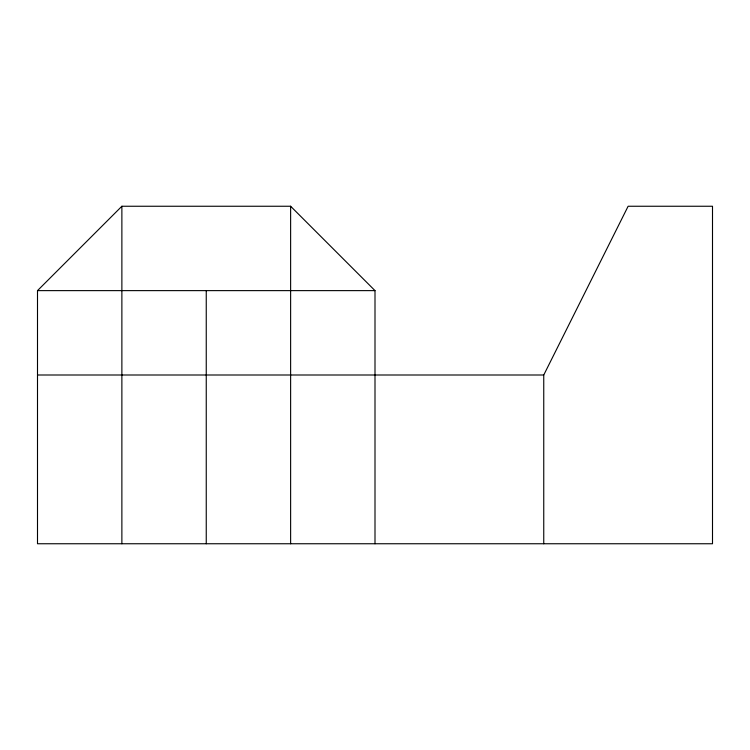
<?xml version="1.0" encoding="UTF-8"?>
<svg xmlns="http://www.w3.org/2000/svg" width="750" height="750" viewBox="0 0 750 750"><rect width="100%" height="100%" fill="white"/><g stroke="black" fill="none" stroke-linecap="round" stroke-linejoin="round"><path stroke-width="1.12" d="M543.75 543.75L543.75 375L628.125 206.25L712.5 206.25L712.5 543.75L37.5 543.75L37.5 290.625L121.875 206.25L290.625 206.25L375 290.625L375 543.75M37.5 290.625L375 290.625M37.5 375L543.75 375M290.625 206.25L290.625 543.75M206.25 290.625L206.25 543.75M121.875 206.25L121.875 543.75"/></g></svg>
